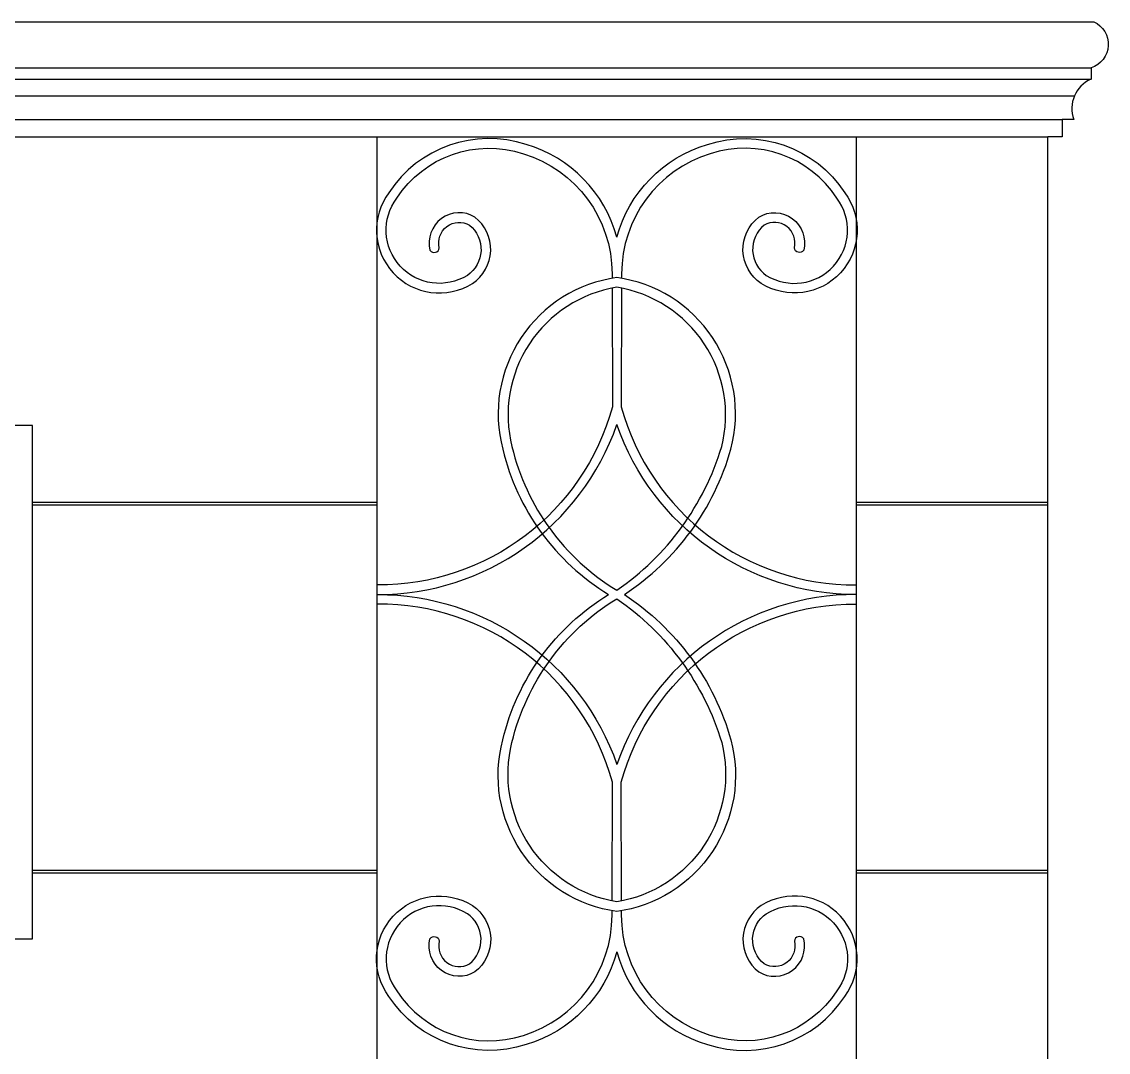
# Model space of a CAD drawing. Header units: metres. Extents: x 2492 to 5348, y 3278 to 5478.
# Drawn here: x 4214 to 5348, y 4403 to 5478 of the extents above; entities that cross this region are included whole.
import ezdxf

# ---------------------------------------------------------------- set-up
doc = ezdxf.new("R2010")
doc.units = ezdxf.units.M
for name, color, linetype in [('3', 3, 'Continuous'), ('4', 4, 'Continuous'), ('7', 7, 'Continuous')]:
    doc.layers.add(name, color=color, linetype=linetype)

msp = doc.modelspace()

# ---------------------------------------------------------------- linework, layer by layer
at = {"layer": '3'}
for p, q in [((2509.88, 5430.44), (5329.88, 5430.44)), ((2509.88, 5418.44), (5329.88, 5418.44)), ((2527.25, 5401.02), (5312.52, 5401.02)), ((2527.88, 5376.44), (5299.88, 5376.44)), ((4224.88, 4977.44), (4584.88, 4977.44)), ((4224.88, 4974.44), (4584.88, 4974.44)), ((5084.88, 4977.44), (5284.88, 4977.44)), ((5084.88, 4974.44), (5284.88, 4974.44)), ((4224.88, 4593.44), (4584.88, 4593.44)), ((5084.88, 4593.44), (5284.88, 4593.44)), ((4224.88, 4590.44), (4584.88, 4590.44)), ((5084.88, 4590.44), (5284.88, 4590.44))]:
    msp.add_line(p, q, dxfattribs=at)
for points in [[(4834.88, 5253.66, 0.26), (4740.35, 5350.32, 0.34), (4597.01, 5300.13, 0.83), (4684.33, 5205.5, 0.51), (4686.8, 5274.62, 0.67), (4639.85, 5240.06, 0.69), (4649.55, 5242.46, -0.66), (4681.1, 5266.37, -0.5), (4678.87, 5213.88, -0.83), (4605.21, 5294.4, -0.34), (4737.29, 5340.8, -0.33), (4829.89, 5215.45), (4829.9, 5210.8)], [(4834.88, 5253.66, -0.26), (4929.41, 5350.32, -0.34), (5072.75, 5300.13, -0.83), (4985.43, 5205.5, -0.51), (4982.96, 5274.62, -0.67), (5029.91, 5240.06, -0.69), (5020.21, 5242.46, 0.66), (4988.66, 5266.37, 0.5), (4990.89, 5213.88, 0.83), (5064.55, 5294.4, 0.34), (4932.47, 5340.8, 0.33), (4839.87, 5215.45), (4839.86, 5210.8)], [(4842.77, 4880.94, 0.18), (4954.02, 5032.67, 0.45), (4834.88, 5211.59, 0.45), (4715.74, 5032.67, 0.2), (4826.35, 4880.94)], [(4829.93, 5200.63), (4830.25, 5076.84, -0.34), (4584.9, 4890.94)], [(4839.83, 5200.63), (4839.51, 5076.84, 0.34), (5084.86, 4890.94)], [(4584.88, 4880.94, 0.32), (4834.88, 5058.18)], [(5084.88, 4880.94, -0.32), (4834.88, 5058.18)], [(4584.88, 4880.94, -0.32), (4834.88, 4703.7)], [(4842.77, 4880.94, -0.18), (4954.02, 4729.21, -0.45), (4834.88, 4550.29, -0.45), (4715.74, 4729.21, -0.2), (4826.35, 4880.94)], [(5084.88, 4880.94, 0.32), (4834.88, 4703.7)], [(4829.93, 4561.25), (4830.25, 4685.04, 0.34), (4584.9, 4870.94)], [(4839.83, 4561.25), (4839.51, 4685.04, -0.34), (5084.86, 4870.94)], [(4834.88, 4508.22, -0.26), (4740.35, 4411.56, -0.34), (4597.01, 4461.75, -0.83), (4684.33, 4556.38, -0.51), (4686.8, 4487.26, -0.67), (4639.85, 4521.82, -0.69), (4649.55, 4519.42, 0.66), (4681.1, 4495.51, 0.5), (4678.87, 4548, 0.83), (4605.21, 4467.48, 0.34), (4737.29, 4421.08, 0.33), (4829.89, 4546.43), (4829.9, 4551.08)], [(4834.88, 4508.22, 0.26), (4929.41, 4411.56, 0.34), (5072.75, 4461.75, 0.83), (4985.43, 4556.38, 0.51), (4982.96, 4487.26, 0.67), (5029.91, 4521.82, 0.69), (5020.21, 4519.42, -0.66), (4988.66, 4495.51, -0.5), (4990.89, 4548, -0.83), (5064.55, 4467.48, -0.34), (4932.47, 4421.08, -0.33), (4839.87, 4546.43), (4839.86, 4551.08)]]:
    msp.add_lwpolyline(points, format="xyb", dxfattribs=at)
for points in [[(4834.88, 4885.37, 0.17), (4944.34, 5035.19, 0.44), (4834.88, 5201.48, 0.44), (4725.42, 5035.19, 0.2)], [(4834.88, 4876.51, -0.17), (4944.34, 4726.69, -0.44), (4834.88, 4560.4, -0.44), (4725.42, 4726.69, -0.2)]]:
    msp.add_lwpolyline(points, format="xyb", close=True, dxfattribs=at)
at = {"layer": '4'}
for p, q in [((4584.88, 3448.44), (4584.88, 5358.44)), ((5084.88, 3448.44), (5084.88, 5358.44)), ((5284.88, 3278.44), (5284.88, 5358.44))]:
    msp.add_line(p, q, dxfattribs=at)
msp.add_lwpolyline([(2554.88, 5358.44), (2539.88, 5358.44), (2539.88, 5376.44), (2527.88, 5376.44, 0.4), (2509.88, 5418.44), (2509.88, 5430.44, -0.69), (2507.16, 5478.44), (2554.88, 5478.44), (5284.88, 5478.44), (5332.6, 5478.44, -0.69), (5329.88, 5430.44), (5329.88, 5418.44, 0.4), (5311.88, 5376.44), (5299.88, 5376.44), (5299.88, 5358.44), (5284.88, 5358.44)], format="xyb", dxfattribs=at)
msp.add_lwpolyline([(3614.88, 4521.71), (4224.88, 4521.71), (4224.88, 5057.08), (3614.88, 5057.08)], close=True, dxfattribs=at)
at = {"layer": '7'}
msp.add_line((2554.88, 5358.44), (5284.88, 5358.44), dxfattribs=at)

doc.saveas('drawing.dxf')
